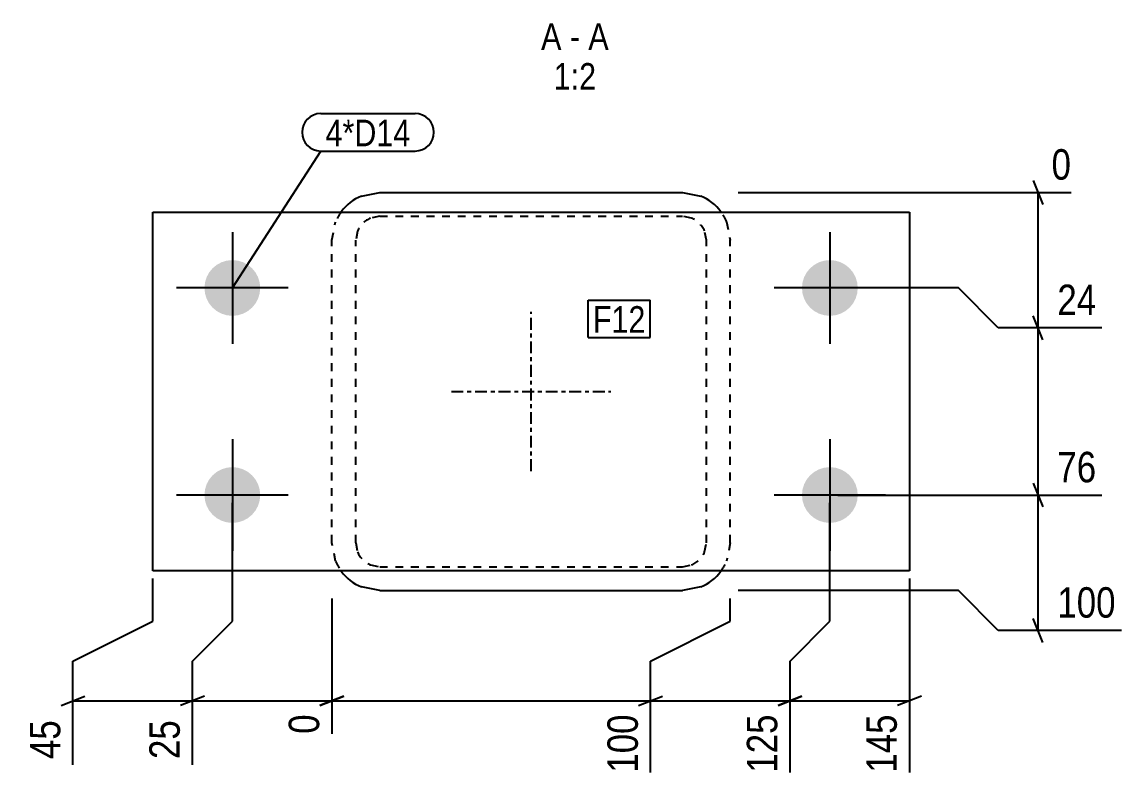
# Model space of a CAD drawing. Header units: millimetres. Extents: x 5 to 27069, y 3 to 808.
# Drawn here: x 17853.7 to 18129.8, y 3.2 to 193.3 of the extents above; entities that cross this region are included whole.
import ezdxf

# ---------------------------------------------------------------- set-up
doc = ezdxf.new("R2010")
doc.units = ezdxf.units.MM
doc.linetypes.add('DXK_LINE_DOT2', pattern=[3.9198, 1.9599, -1.9599])
doc.linetypes.add('DXK_LINE_DOT3', pattern=[5.9187, 2.979, -0.9799, 0.9799, -0.9799])
for name, color, linetype in [('MÅLSÆTNING', 7, 'Continuous'), ('STÅL', 7, 'Continuous'), ('TEKST', 7, 'Continuous')]:
    doc.layers.add(name, color=color, linetype=linetype)
doc.styles.add('Arial Narrow', font='ARIALN.TTF', dxfattribs={"height": 0.2})

msp = doc.modelspace()

# ---------------------------------------------------------------- hatches: boundary and pattern name
at = {"layer": 'STÅL', "linetype": 'Continuous'}
for points in [[(17906.48, 119.52, -1), (17906.48, 133.52, -1)], [(18056.48, 119.52, -1), (18056.48, 133.52, -1)], [(17906.48, 67.52, -1), (17906.48, 81.52, -1)], [(18056.48, 67.52, -1), (18056.48, 81.52, -1)]]:
    msp.add_hatch(color=96, dxfattribs=at).paths.add_polyline_path(points)

# ---------------------------------------------------------------- linework, layer by layer
at = {"layer": 'MÅLSÆTNING', "color": 7, "linetype": 'Continuous'}
for p, q in [((18107.54, 153.52), (18109.94, 147.52)), ((18033.48, 150.52), (18117.02, 150.52)), ((18108.74, 116.52), (18108.74, 150.52)), ((18088.74, 126.52), (18058.48, 126.52)), ((18088.74, 126.52), (18058.48, 126.52)), ((18098.74, 116.52), (18088.74, 126.52)), ((18098.74, 116.52), (18088.74, 126.52)), ((18109.94, 113.52), (18107.54, 119.52)), ((18109.94, 113.52), (18107.54, 119.52)), ((18124.8, 116.52), (18098.74, 116.52)), ((18124.8, 116.52), (18098.74, 116.52)), ((18108.74, 74.52), (18108.74, 116.52)), ((18107.54, 77.52), (18109.94, 71.52)), ((18107.54, 77.52), (18109.94, 71.52)), ((17906.48, 42.83), (17906.48, 72.52)), ((17906.48, 42.83), (17906.48, 72.52)), ((18056.48, 42.83), (18056.48, 72.52)), ((18056.48, 42.83), (18056.48, 72.52)), ((18058.48, 74.52), (18124.8, 74.52)), ((18058.48, 74.52), (18124.8, 74.52)), ((18108.74, 40.52), (18108.74, 74.52)), ((17886.48, 42.83), (17886.48, 53.52)), ((18076.48, 53.52), (18076.48, 4.8)), ((18088.74, 50.52), (18033.48, 50.52)), ((18098.74, 40.52), (18088.74, 50.52)), ((17931.48, 48.52), (17931.48, 14.55)), ((17931.48, 48.52), (17931.48, 14.55)), ((18031.48, 42.83), (18031.48, 48.52)), ((18031.48, 42.83), (18031.48, 48.52)), ((17866.48, 32.83), (17886.48, 42.83)), ((17896.48, 32.83), (17906.48, 42.83)), ((17896.48, 32.83), (17906.48, 42.83)), ((18011.48, 32.83), (18031.48, 42.83)), ((18011.48, 32.83), (18031.48, 42.83)), ((18046.48, 32.83), (18056.48, 42.83)), ((18046.48, 32.83), (18056.48, 42.83)), ((18109.94, 37.52), (18107.54, 43.52)), ((18129.68, 40.52), (18098.74, 40.52)), ((17866.48, 6.76), (17866.48, 32.83)), ((17896.48, 6.76), (17896.48, 32.83)), ((17896.48, 6.76), (17896.48, 32.83)), ((18011.48, 4.8), (18011.48, 32.83)), ((18011.48, 4.8), (18011.48, 32.83)), ((18046.48, 4.8), (18046.48, 32.83)), ((18046.48, 4.8), (18046.48, 32.83)), ((17863.48, 21.63), (17869.48, 24.03)), ((17866.48, 22.83), (17896.48, 22.83)), ((17899.48, 24.03), (17893.48, 21.63)), ((17899.48, 24.03), (17893.48, 21.63)), ((17896.48, 22.83), (17931.48, 22.83)), ((17934.48, 24.03), (17928.48, 21.63)), ((17928.48, 21.63), (17934.48, 24.03)), ((17931.48, 22.83), (18011.48, 22.83)), ((18008.48, 21.63), (18014.48, 24.03)), ((18011.48, 22.83), (18046.48, 22.83)), ((18043.48, 21.63), (18049.48, 24.03)), ((18049.48, 24.03), (18043.48, 21.63)), ((18046.48, 22.83), (18076.48, 22.83)), ((18079.48, 24.03), (18073.48, 21.63))]:
    msp.add_line(p, q, dxfattribs=at)
at = {"layer": 'STÅL', "color": 2, "linetype": 'Continuous'}
for p, q in [((17938.88, 149.61), (17943.48, 150.52)), ((17943.48, 150.52), (18019.48, 150.52)), ((18019.48, 150.52), (18024.07, 149.61)), ((17886.48, 55.52), (17886.48, 145.52)), ((17886.48, 145.52), (18076.48, 145.52)), ((18076.48, 145.52), (18076.48, 55.52)), ((18076.48, 55.52), (17886.48, 55.52)), ((17943.48, 50.52), (17938.88, 51.43)), ((17943.48, 50.52), (18019.48, 50.52)), ((18024.07, 51.43), (18019.48, 50.52))]:
    msp.add_line(p, q, dxfattribs=at)
at = {"layer": 'STÅL', "color": 7, "linetype": 'DXK_LINE_DOT2'}
for p, q in [((17943.48, 144.52), (17941.18, 144.06)), ((17943.48, 144.52), (18019.48, 144.52)), ((18021.77, 144.06), (18019.48, 144.52)), ((17931.48, 138.52), (17932.39, 143.11)), ((18030.56, 143.11), (18031.48, 138.52)), ((17931.48, 62.52), (17931.48, 138.52)), ((17937.93, 140.82), (17937.48, 138.52)), ((17937.48, 62.52), (17937.48, 138.52)), ((18025.48, 138.52), (18025.02, 140.82)), ((18025.48, 62.52), (18025.48, 138.52)), ((18031.48, 62.52), (18031.48, 138.52)), ((17932.39, 57.93), (17931.48, 62.52)), ((17937.48, 62.52), (17937.93, 60.22)), ((18025.02, 60.22), (18025.48, 62.52)), ((18031.48, 62.52), (18030.56, 57.93)), ((17941.18, 56.98), (17943.48, 56.52)), ((17943.48, 56.52), (18019.48, 56.52)), ((18019.48, 56.52), (18021.77, 56.98))]:
    msp.add_line(p, q, dxfattribs=at)
at = {"layer": 'STÅL', "color": 96, "linetype": 'Continuous'}
for p, q in [((17906.48, 140.52), (17906.48, 112.52)), ((18056.48, 140.52), (18056.48, 112.52)), ((17920.48, 126.52), (17892.48, 126.52)), ((18070.48, 126.52), (18042.48, 126.52)), ((17906.48, 88.52), (17906.48, 60.52)), ((18056.48, 88.52), (18056.48, 60.52)), ((17920.48, 74.52), (17892.48, 74.52)), ((18070.48, 74.52), (18042.48, 74.52))]:
    msp.add_line(p, q, dxfattribs=at)
at = {"layer": 'STÅL', "color": 7, "linetype": 'DXK_LINE_DOT3'}
for p, q in [((17981.48, 80.52), (17981.48, 120.52)), ((17961.48, 100.52), (18001.48, 100.52))]:
    msp.add_line(p, q, dxfattribs=at)
at = {"layer": 'STÅL', "color": 2, "linetype": 'Continuous'}
for centre, start, end in [((17943.48, 138.52), 112.5, 143.5514), ((18019.48, 138.52), 36.4486, 67.5), ((17943.48, 62.52), 216.4486, 247.5), ((18019.48, 62.52), 292.5, 323.5514)]:
    msp.add_arc(centre, 12, start, end, dxfattribs=at)
at = {"layer": 'STÅL', "color": 7, "linetype": 'DXK_LINE_DOT2'}
for centre, radius, start, end in [((17943.48, 138.52), 12, 143.5514, 157.5), ((17943.48, 138.52), 6, 112.5, 157.5), ((18019.48, 138.52), 6, 22.5, 67.5), ((18019.48, 138.52), 12, 22.5, 36.4486), ((17943.48, 62.52), 6, 202.5, 247.5), ((18019.48, 62.52), 6, 292.5, 337.5), ((17943.48, 62.52), 12, 202.5, 216.4486), ((18019.48, 62.52), 12, 323.5514, 337.5)]:
    msp.add_arc(centre, radius, start, end, dxfattribs=at)

# ---------------------------------------------------------------- wipeouts: each hides what was drawn before it
at = {"color": 0, "linetype": 'Continuous'}
for points, layer in [([(18124.95, 118.12), (18124.95, 129.32), (18112, 129.32), (18112, 118.12)], 'MÅLSÆTNING'), ([(18124.95, 76.12), (18124.95, 87.32), (18112, 87.32), (18112, 76.12)], 'MÅLSÆTNING'), ([(18129.82, 42.12), (18129.82, 53.32), (18112, 53.32), (18112, 42.12)], 'MÅLSÆTNING'), ([(17864.88, 19.57), (17853.68, 19.57), (17853.68, 6.62), (17864.88, 6.62)], 'MÅLSÆTNING'), ([(17894.88, 19.57), (17883.68, 19.57), (17883.68, 6.62), (17894.88, 6.62)], 'MÅLSÆTNING'), ([(17989.1, 186.31), (17989.1, 193.31), (17983.99, 193.31), (17983.99, 186.31)], 'TEKST'), ([(17993.75, 186.31), (17993.75, 193.31), (17991.2, 193.31), (17991.2, 186.31)], 'TEKST'), ([(18000.97, 186.31), (18000.97, 193.31), (17995.85, 193.31), (17995.85, 186.31)], 'TEKST'), ([(17997.81, 176.31), (17997.81, 183.31), (17987.15, 183.31), (17987.15, 176.31)], 'TEKST')]:
    msp.add_wipeout(points, dxfattribs=at).dxf.layer = layer
at = {"color": 0}
for points in [[(17951.19, 162.11), (17951.19, 169.11), (17929.88, 169.11), (17929.88, 162.11)], [(18010.19, 115.27), (18010.19, 122.27), (17996.98, 122.27), (17996.98, 115.27)]]:
    msp.add_wipeout(points, dxfattribs=at).dxf.layer = 'TEKST'

# ---------------------------------------------------------------- next in the draw order: texts
at = {"layer": 'MÅLSÆTNING', "color": 3, "linetype": 'Continuous', "style": 'Arial Narrow'}
for s, p in [('24', (18113.6, 119.72)), ('76', (18113.6, 77.72)), ('100', (18113.6, 43.72))]:
    msp.add_text(s, height=7.635, dxfattribs=at).set_placement(p)
for s, p in [('45', (17863.28, 8.22)), ('25', (17893.28, 8.22))]:
    msp.add_text(s, height=7.635, rotation=90.0002, dxfattribs=at).set_placement(p)
at = {"layer": 'TEKST', "color": 3, "linetype": 'Continuous', "style": 'Arial Narrow'}
for s, height, p in [('A', 6.68, (17983.99, 186.31)), ('A', 6.68, (17995.85, 186.31)), ('-', 6.68, (17991.2, 186.31)), ('1:2', 6.681, (17987.15, 176.31))]:
    msp.add_text(s, height=height, dxfattribs=at).set_placement(p)

# ---------------------------------------------------------------- next in the draw order: wipeouts: each hides what was drawn before it
at = {"color": 0, "linetype": 'Continuous'}
for points in [[(18118.62, 152.12), (18118.62, 163.32), (18110.54, 163.32), (18110.54, 152.12)], [(17929.88, 21.02), (17918.68, 21.02), (17918.68, 12.95), (17929.88, 12.95)], [(18009.88, 21.02), (17998.68, 21.02), (17998.68, 3.2), (18009.88, 3.2)], [(18044.88, 21.02), (18033.68, 21.02), (18033.68, 3.2), (18044.88, 3.2)], [(18074.88, 21.02), (18063.68, 21.02), (18063.68, 3.2), (18074.88, 3.2)]]:
    msp.add_wipeout(points, dxfattribs=at).dxf.layer = 'MÅLSÆTNING'
at = {"color": 0}
for points in [[(17951.19, 162.11), (17951.19, 169.11), (17929.88, 169.11), (17929.88, 162.11)], [(18010.19, 115.27), (18010.19, 122.27), (17996.98, 122.27), (17996.98, 115.27)]]:
    msp.add_wipeout(points, dxfattribs=at).dxf.layer = 'TEKST'

# ---------------------------------------------------------------- next in the draw order: linework, layer by layer
at = {"layer": 'MÅLSÆTNING', "color": 7, "linetype": 'Continuous'}
msp.add_line((18008.48, 21.63), (18014.48, 24.03), dxfattribs=at)
at = {"layer": 'TEKST', "color": 7, "linetype": 'Continuous'}
for p, q in [((17928.68, 170.31), (17952.39, 170.31)), ((17906.48, 126.52), (17928.68, 160.91)), ((17928.68, 160.91), (17952.39, 160.91)), ((17995.78, 123.47), (18011.39, 123.47)), ((17995.78, 114.07), (17995.78, 123.47)), ((18011.39, 114.07), (18011.39, 123.47)), ((17995.78, 114.07), (18011.39, 114.07))]:
    msp.add_line(p, q, dxfattribs=at)
for centre, start, end in [((17928.68, 165.61), 90, 270), ((17952.39, 165.61), 270, 90)]:
    msp.add_arc(centre, 4.7, start, end, dxfattribs=at)

# ---------------------------------------------------------------- next in the draw order: texts
at = {"layer": 'MÅLSÆTNING', "color": 3, "linetype": 'Continuous', "style": 'Arial Narrow'}
msp.add_text('0', height=7.64, dxfattribs=at).set_placement((18112.14, 153.72))
for s, height, p in [('0', 7.64, (17928.28, 14.55)), ('100', 7.635, (18008.28, 4.8)), ('125', 7.635, (18043.28, 4.8)), ('145', 7.635, (18073.28, 4.8))]:
    msp.add_text(s, height=height, rotation=90.0002, dxfattribs=at).set_placement(p)
at = {"layer": 'TEKST', "color": 3, "style": 'Arial Narrow'}
for s, p in [('4*D14', (17929.88, 162.11)), ('F12', (17996.98, 115.27))]:
    msp.add_text(s, height=6.681, dxfattribs=at).set_placement(p)

doc.saveas('drawing.dxf')
